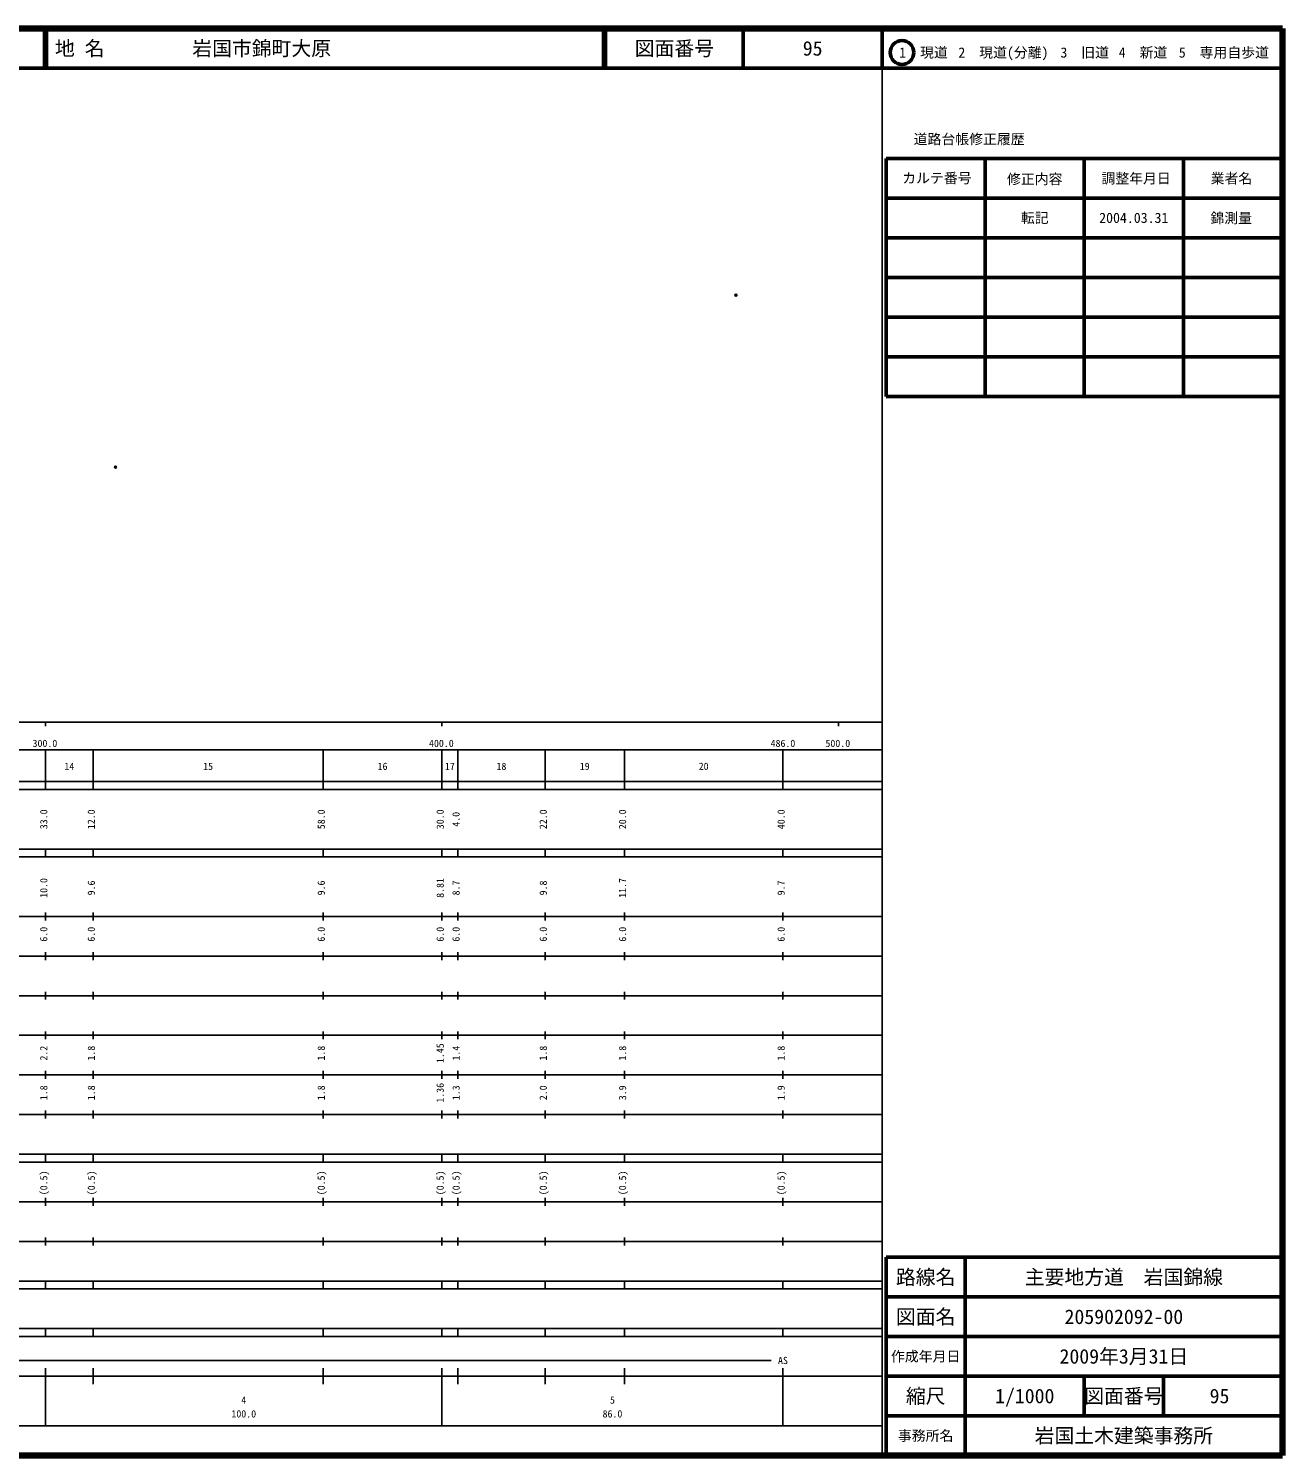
# Model space of a CAD drawing. Units: millimetres on the paper. Extents: x 40 to 680, y 20 to 380.
# Drawn here: x 363.7 to 680, y 20 to 380 of the extents above; entities that cross this region are included whole.
import ezdxf
from ezdxf.enums import TextEntityAlignment as Align

# ---------------------------------------------------------------- set-up
doc = ezdxf.new("R2010")
doc.units = ezdxf.units.MM
doc.header["$PDMODE"] = 32
doc.header["$PDSIZE"] = 0.5
doc.layers.add('M-OTRS', color=6, linetype='Continuous')
doc.layers.add('M-TTL-TXT', color=7, linetype='Continuous')
for name, color, linetype, lineweight in [('M-TTL', 2, 'Continuous', 140), ('M-TTL-BAND', 7, 'Continuous', 25), ('M-TTL-FRAM', 2, 'Continuous', 50), ('M-TTL-LINE', 7, 'Continuous', 50)]:
    doc.layers.add(name, color=color, linetype=linetype, lineweight=lineweight)
doc.styles.add('ＭＳ ゴシック', font='')
doc.styles.get('ＭＳ ゴシック').set_extended_font_data('MS Gothic')

msp = doc.modelspace()

# ---------------------------------------------------------------- linework, layer by layer
at = {"layer": 'M-OTRS'}
for p in [(542.156, 312.716), (385.662, 269.37)]:
    msp.add_point(p, dxfattribs=at)
at = {"layer": 'M-TTL'}
for p, q in [((680, 380), (40, 380)), ((680, 20), (680, 380)), ((40, 20), (680, 20))]:
    msp.add_line(p, q, dxfattribs=at)
at = {"layer": 'M-TTL-BAND'}
for p, q in [((579, 20), (579, 370)), ((40, 205), (579, 205)), ((368, 205), (368, 204)), ((468, 205), (468, 204)), ((568, 205), (568, 204)), ((68, 198), (579, 198)), ((368, 188), (368, 198)), ((380, 188), (380, 198)), ((438, 188), (438, 198)), ((468, 188), (468, 198)), ((472, 188), (472, 198)), ((494, 188), (494, 198)), ((514, 188), (514, 198)), ((554, 188), (554, 198)), ((40, 190), (579, 190)), ((40, 188), (579, 188)), ((40, 173), (579, 173)), ((368, 171), (368, 173)), ((380, 171), (380, 173)), ((438, 171), (438, 173)), ((468, 171), (468, 173)), ((472, 171), (472, 173)), ((494, 171), (494, 173)), ((514, 171), (514, 173)), ((554, 171), (554, 173)), ((40, 171), (579, 171)), ((40, 156), (579, 156)), ((368, 155), (368, 157)), ((380, 155), (380, 157)), ((438, 155), (438, 157)), ((468, 155), (468, 157)), ((472, 155), (472, 157)), ((494, 155), (494, 157)), ((514, 155), (514, 157)), ((554, 155), (554, 157)), ((46, 146), (579, 146)), ((368, 145), (368, 147)), ((380, 145), (380, 147)), ((438, 145), (438, 147)), ((468, 145), (468, 147)), ((472, 145), (472, 147)), ((494, 145), (494, 147)), ((514, 145), (514, 147)), ((554, 145), (554, 147)), ((368, 135), (368, 137)), ((380, 135), (380, 137)), ((438, 135), (438, 137)), ((468, 135), (468, 137)), ((472, 135), (472, 137)), ((494, 135), (494, 137)), ((514, 135), (514, 137)), ((554, 135), (554, 137)), ((52, 136), (579, 136)), ((46, 126), (579, 126)), ((368, 125), (368, 127)), ((380, 125), (380, 127)), ((438, 125), (438, 127)), ((468, 125), (468, 127)), ((472, 125), (472, 127)), ((494, 125), (494, 127)), ((514, 125), (514, 127)), ((554, 125), (554, 127)), ((52, 116), (579, 116)), ((368, 115), (368, 117)), ((380, 115), (380, 117)), ((438, 115), (438, 117)), ((468, 115), (468, 117)), ((472, 115), (472, 117)), ((494, 115), (494, 117)), ((514, 115), (514, 117)), ((554, 115), (554, 117)), ((46, 106), (579, 106)), ((368, 105), (368, 107)), ((380, 105), (380, 107)), ((438, 105), (438, 107)), ((468, 105), (468, 107)), ((472, 105), (472, 107)), ((494, 105), (494, 107)), ((514, 105), (514, 107)), ((554, 105), (554, 107)), ((40, 96), (579, 96)), ((40, 94), (579, 94)), ((368, 94), (368, 96)), ((380, 94), (380, 96)), ((438, 94), (438, 96)), ((468, 94), (468, 96)), ((472, 94), (472, 96)), ((494, 94), (494, 96)), ((514, 94), (514, 96)), ((554, 94), (554, 96)), ((49, 84), (579, 84)), ((368, 83), (368, 85)), ((380, 83), (380, 85)), ((438, 83), (438, 85)), ((468, 83), (468, 85)), ((472, 83), (472, 85)), ((494, 83), (494, 85)), ((514, 83), (514, 85)), ((554, 83), (554, 85)), ((40, 74), (579, 74)), ((368, 73), (368, 75)), ((380, 73), (380, 75)), ((438, 73), (438, 75)), ((468, 73), (468, 75)), ((472, 73), (472, 75)), ((494, 73), (494, 75)), ((514, 73), (514, 75)), ((554, 73), (554, 75)), ((40, 64), (579, 64)), ((40, 62), (579, 62)), ((368, 62), (368, 64)), ((380, 62), (380, 64)), ((438, 62), (438, 64)), ((468, 62), (468, 64)), ((472, 62), (472, 64)), ((494, 62), (494, 64)), ((514, 62), (514, 64)), ((554, 62), (554, 64)), ((40, 52), (579, 52)), ((368, 50), (368, 52)), ((380, 50), (380, 52)), ((438, 50), (438, 52)), ((468, 50), (468, 52)), ((472, 50), (472, 52)), ((494, 50), (494, 52)), ((514, 50), (514, 52)), ((554, 50), (554, 52)), ((40, 50), (579, 50)), ((71, 44), (551, 44)), ((40, 40), (579, 40)), ((368, 27.5), (368, 42)), ((380, 38), (380, 42)), ((438, 38), (438, 42)), ((468, 27.5), (468, 42)), ((472, 38), (472, 42)), ((494, 38), (494, 42)), ((514, 38), (514, 42)), ((554, 27.5), (554, 42)), ((68, 27.5), (579, 27.5))]:
    msp.add_line(p, q, dxfattribs=at)
at = {"layer": 'M-TTL-FRAM'}
for p, q in [((580, 347.197), (580, 287.197)), ((580, 347.197), (680, 347.197)), ((580, 287.197), (680, 287.197)), ((680, 70), (580, 70)), ((580, 70), (580, 20))]:
    msp.add_line(p, q, dxfattribs=at)
at = {"layer": 'M-TTL-LINE'}
for p, q in [((367.75, 380), (367.75, 370)), ((368.25, 380), (368.25, 370)), ((508.747, 380), (508.747, 370)), ((509.247, 380), (509.247, 370)), ((543.997, 380), (543.997, 370)), ((579, 380), (579, 370)), ((40, 370), (680, 370)), ((605, 347.197), (605, 287.197)), ((630, 347.197), (630, 287.197)), ((655, 347.197), (655, 287.197)), ((580, 337.197), (680, 337.197)), ((580, 327.197), (680, 327.197)), ((580, 317.197), (680, 317.197)), ((580, 307.197), (680, 307.197)), ((580, 297.197), (680, 297.197)), ((600, 70), (600, 20)), ((680, 60), (580, 60)), ((680, 50), (580, 50)), ((680, 40), (580, 40)), ((630, 40), (630, 30)), ((650, 40), (650, 30)), ((680, 30), (580, 30))]:
    msp.add_line(p, q, dxfattribs=at)
msp.add_circle((584.031, 373.958), 3, dxfattribs=at)

# ---------------------------------------------------------------- texts
at = {"layer": 'M-TTL-BAND', "style": 'ＭＳ ゴシック'}
for s, p in [('300.0', (367.844, 198.195)), ('400.0', (467.844, 198.195)), ('486.0', (554, 198.195)), ('500.0', (567.844, 198.195)), ('14', (374, 192.405)), ('15', (409, 192.405)), ('16', (453, 192.405)), ('17', (470, 192.405)), ('18', (483, 192.405)), ('19', (504, 192.405)), ('20', (534, 192.405)), ('AS', (554, 42.5)), ('4', (418, 32.523)), ('5', (511, 32.523)), ('100.0', (418, 29.033)), ('86.0', (511, 29.033))]:
    msp.add_text(s, height=1.833, dxfattribs=at).set_placement(p, align=Align.BOTTOM_CENTER)
for s, p in [('33.0', (369, 180.5)), ('12.0', (381, 180.5)), ('58.0', (439, 180.5)), ('30.0', (469, 180.5)), ('4.0', (473, 180.5)), ('22.0', (495, 180.5)), ('20.0', (515, 180.5)), ('40.0', (555, 180.5)), ('10.0', (369, 163.174)), ('9.6', (381, 163.174)), ('9.6', (439, 163.174)), ('8.81', (469, 163.174)), ('8.7', (473, 163.174)), ('9.8', (495, 163.174)), ('11.7', (515, 163.174)), ('9.7', (555, 163.174)), ('6.0', (369, 151.5)), ('6.0', (381, 151.5)), ('6.0', (439, 151.5)), ('6.0', (469, 151.5)), ('6.0', (473, 151.5)), ('6.0', (495, 151.5)), ('6.0', (515, 151.5)), ('6.0', (555, 151.5)), ('2.2', (369, 121.5)), ('1.8', (381, 121.5)), ('1.8', (439, 121.5)), ('1.45', (469, 121.5)), ('1.4', (473, 121.5)), ('1.8', (495, 121.5)), ('1.8', (515, 121.5)), ('1.8', (555, 121.5)), ('1.8', (369, 111.5)), ('1.8', (381, 111.5)), ('1.8', (439, 111.5)), ('1.36', (469, 111.5)), ('1.3', (473, 111.5)), ('2.0', (495, 111.5)), ('3.9', (515, 111.5)), ('1.9', (555, 111.5)), ('(0.5)', (369, 88.764)), ('(0.5)', (381, 88.764)), ('(0.5)', (439, 88.764)), ('(0.5)', (469, 88.764)), ('(0.5)', (473, 88.764)), ('(0.5)', (495, 88.764)), ('(0.5)', (515, 88.764)), ('(0.5)', (555, 88.764))]:
    msp.add_text(s, height=1.833, rotation=90, dxfattribs=at).set_placement(p, align=Align.BOTTOM_CENTER)
at = {"layer": 'M-TTL-TXT', "style": 'ＭＳ ゴシック'}
for s, p in [('地 名', (370.38, 375)), ('岩国市錦町大原', (405.024, 375))]:
    msp.add_text(s, height=3.666, dxfattribs=at).set_placement(p, align=Align.MIDDLE_LEFT)
for s, height, p in [('図面番号', 3.666, (526.622, 375)), ('95', 3.666, (561.497, 375)), ('1\u3000現道', 2.566, (589.448, 373.958)), ('2\u3000現道(分離)', 2.566, (609.619, 373.958)), ('3\u3000旧道', 2.566, (630.121, 373.958)), ('4\u3000新道', 2.566, (644.824, 373.958)), ('5\u3000専用自歩道', 2.566, (665.228, 373.958)), ('道路台帳修正履歴', 2.566, (600.968, 352.113)), ('カルテ番号', 2.566, (592.839, 342.277)), ('修正内容', 2.566, (617.509, 342.023)), ('調整年月日', 2.566, (643.089, 342.197)), ('業者名', 2.566, (667.134, 342.197)), ('転記', 2.566, (617.5, 332.245)), ('2004.03.31', 2.566, (642.5, 332.245)), ('錦測量', 2.566, (667.077, 332.189)), ('路線名', 3.666, (590, 65)), ('路線名', 3.666, (590, 65)), ('主要地方道\u3000岩国錦線', 3.666, (640, 65)), ('図面名', 3.666, (590, 55)), ('図面名', 3.666, (590, 55)), ('205902092-00', 3.666, (640, 55)), ('2009年3月31日', 3.666, (640, 45)), ('作成年月日', 2.566, (590, 45)), ('作成年月日', 2.566, (590, 45)), ('縮尺', 3.666, (590, 35)), ('縮尺', 3.666, (590, 35)), ('1/1000', 3.666, (615, 35)), ('図面番号', 3.666, (640, 35)), ('図面番号', 3.666, (640, 35)), ('95', 3.666, (664.125, 35)), ('事務所名', 2.566, (590, 25)), ('事務所名', 2.566, (590, 25)), ('岩国土木建築事務所', 3.666, (640, 25))]:
    msp.add_text(s, height=height, dxfattribs=at).set_placement(p, align=Align.MIDDLE_CENTER)

doc.saveas('drawing.dxf')
